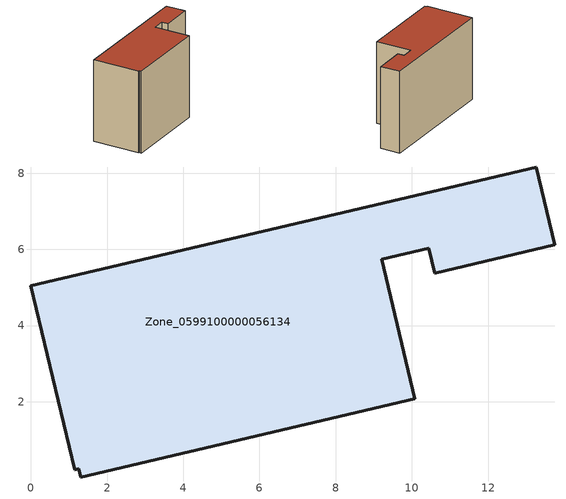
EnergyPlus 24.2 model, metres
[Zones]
Zone_0599100000056134
 floor ground (C_G): 1.26,0.24 1.15,0.22 0,5.05 13.27,8.16 13.75,6.12 10.6,5.37 10.44,6.03 9.21,5.74 10.08,2.08 1.3,0.03 z0
 wall outside (C_F): 13.27,8.16 0,5.05 1.15,0.22 1.26,0.24 1.3,0.03 10.08,2.08 9.21,5.74 10.44,6.03 10.6,5.37 13.75,6.12 13.27,8.16 z0:8.6
 roof outside (C_R): 1.26,0.24 1.3,0.03 10.08,2.08 9.21,5.74 10.44,6.03 10.6,5.37 13.75,6.12 13.27,8.16 0,5.05 1.15,0.22 z8.6
[BUILDING]
Pand.0599100000056134: North Axis=0; Terrain=City; Loads Convergence Tolerance Value=0.04; Temperature Convergence Tolerance Value=0.4; Solar Distribution=FullExterior; Maximum Number of Warmup Days=25; Minimum Number of Warmup Days=1
[Site:Location]
Rotterdam.The.Hague.AP_ZH_NLD Design_Conditions: Latitude=51.96; Longitude=4.45; Time Zone=1; Elevation=-4.5
[SITE:GROUNDTEMPERATURE:BUILDINGSURFACE]
18, 18, 18, 18, 18, 18, 18, 18, 18, 18, 18, 18
[MATERIAL] Thermal Absorptance=0.9; Solar Absorptance=0.7; Visible Absorptance=0.7
Name | Roughness | Thickness | Conductivity | Density | Specific Heat
G.TI.1975-1991 | MediumSmooth | 0.15 | 0.288461 | 540 | 1210
F.TI.1975-1991 | Rough | 0.3 | 0.230769 | 1920 | 840
R.TI.1975-1991 | MediumRough | 0.2 | 0.153846 | 1500 | 1000
[CONSTRUCTION]
C_G: G.TI.1975-1991
C_F: F.TI.1975-1991
C_R: R.TI.1975-1991
[ZONE]
Zone_0599100000056134: Type=1; Multiplier=1; Ceiling Height=Autocalculate; Volume=Autocalculate; Floor Area=autocalculate; Part of Total Floor Area=Yes
[ZONEINFILTRATION:DESIGNFLOWRATE]
Infil_Zone_0599100000056134: Zone or ZoneList or Space or SpaceList=Zone_0599100000056134; Schedule=AlwaysOn; Design Flow Rate Calculation Method=Flow/Area; Flow Rate per Floor Area=0.003; Constant Term Coefficient=1; Temperature Term Coefficient=0; Velocity Term Coefficient=0; Velocity Squared Term Coefficient=0
[HVACTEMPLATE:ZONE:IDEALLOADSAIRSYSTEM]
Zone_0599100000056134: Maximum Heating Supply Air Temperature=50; Minimum Cooling Supply Air Temperature=13; Maximum Heating Supply Air Humidity Ratio=0.0156; Minimum Cooling Supply Air Humidity Ratio=0.0077; Heating Limit=NoLimit; Cooling Limit=NoLimit; Dehumidification Control Type=ConstantSensibleHeatRatio; Cooling Sensible Heat Ratio=0.7; Dehumidification Setpoint=60; Humidification Control Type=None; Humidification Setpoint=30; Outdoor Air Method=None; Outdoor Air Flow Rate per Person=0.00944; Outdoor Air Flow Rate per Zone Floor Area=0; Outdoor Air Flow Rate per Zone=0; Demand Controlled Ventilation Type=None; Outdoor Air Economizer Type=NoEconomizer; Heat Recovery Type=None; Sensible Heat Recovery Effectiveness=0.7; Latent Heat Recovery Effectiveness=0.65
[ZONECONTROL:THERMOSTAT]
ThermostatControl_Zone_0599100000056134: Zone or ZoneList=Zone_0599100000056134; Control Type Schedule=DualSetpointControlType; Control 1=Thermostat_Zone_0599100000056134; Temperature Difference Between Cutout And Setpoint=0
[THERMOSTATSETPOINT:DUALSETPOINT]
Thermostat_Zone_0599100000056134: Heating Setpoint Temperature Schedule=HeatingSetpoint_Zone_0599100000056134; Cooling Setpoint Temperature Schedule=CoolingSetpoint_Zone_0599100000056134
[SCHEDULE:COMPACT]
HeatingSetpoint_Zone_0599100000056134: Through: 12/31, For: AllDays, Until: 24:00, 21
CoolingSetpoint_Zone_0599100000056134: Through: 12/31, For: AllDays, Until: 24:00, 24
DualSetpointControlType: Through: 12/31, For: AllDays, Until: 24:00, 4
AlwaysOn: Through: 12/31, For: AllDays, Until: 24:00, 1
